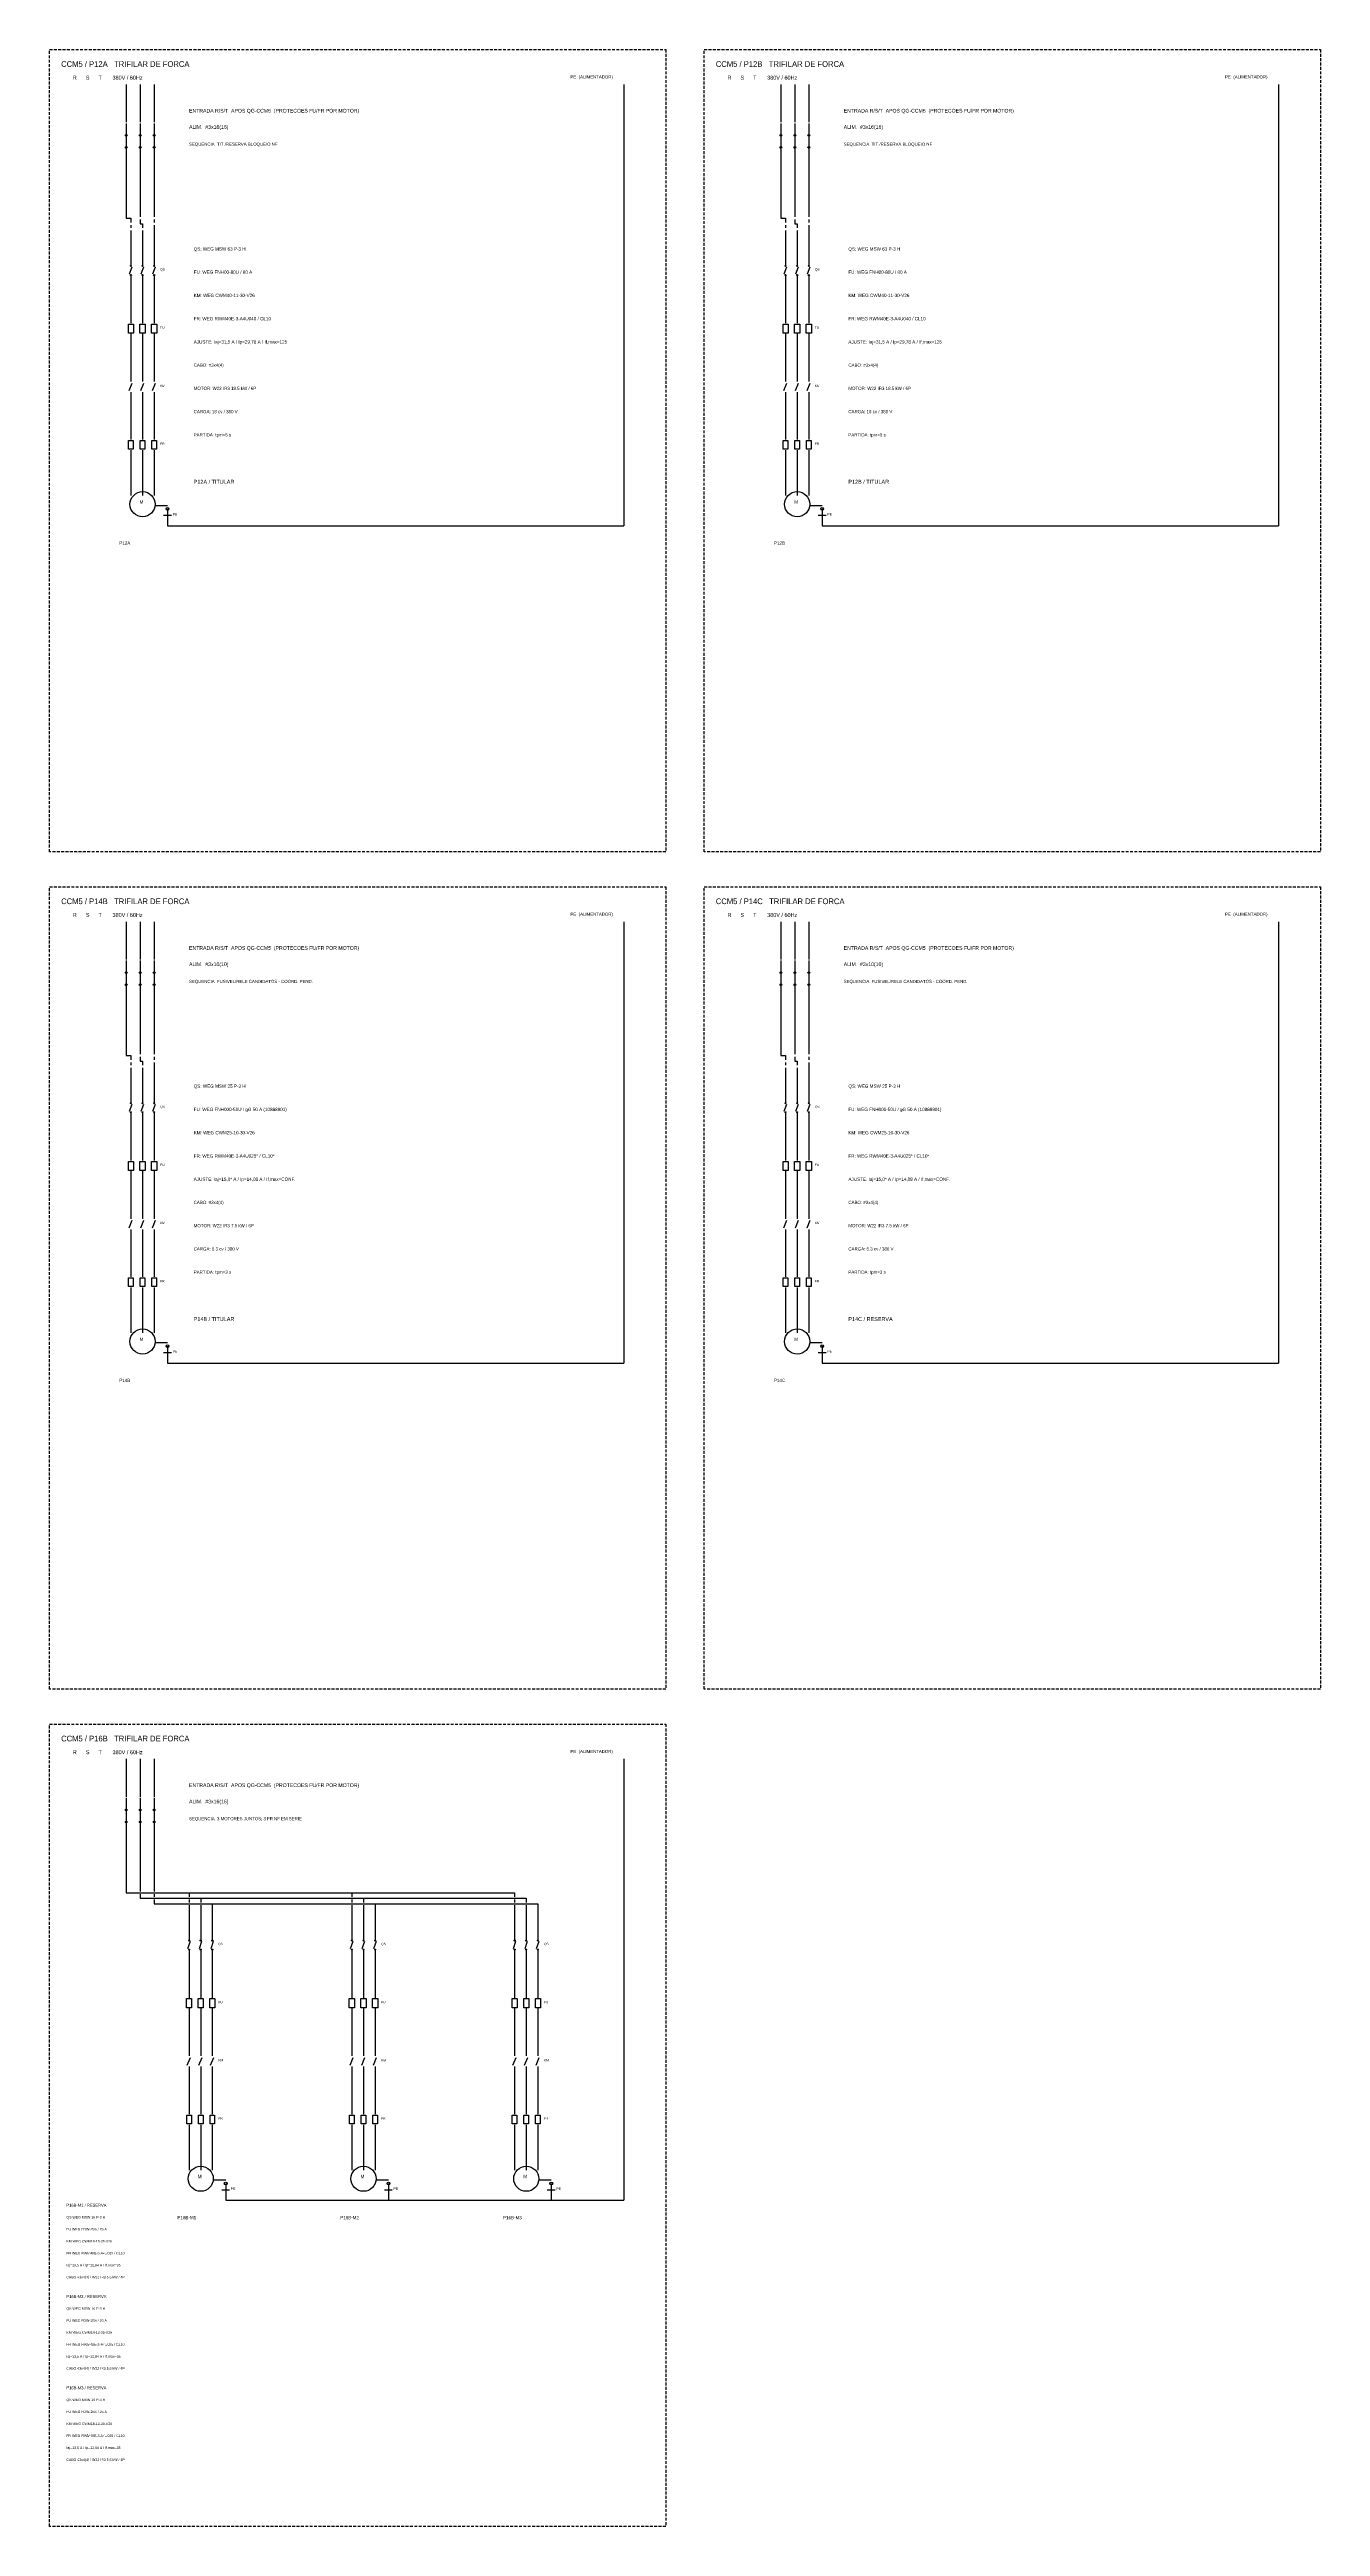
# Model space of a CAD drawing. Extents: x -646 to 641, y -554 to 322.
# Drawn here: x -154.4 to -45.1, y -541 to -328 of the extents above; entities that cross this region are included whole.
import ezdxf

# ---------------------------------------------------------------- set-up
doc = ezdxf.new("R2010")
doc.units = 0
doc.header["$MEASUREMENT"] = 0
doc.linetypes.add('HIDDEN', pattern=[0.375, 0.25, -0.125])
doc.layers.add('_ELT_UNIFILAR_PROC_TEXTO', color=1, linetype='Continuous')
doc.layers.add('ELET_TRIFILAR_TEXTO', color=4, linetype='Continuous')
doc.layers.add('ELET_TRIFILAR_DESENHO', color=5, linetype='Continuous', plot=False)

msp = doc.modelspace()

# ---------------------------------------------------------------- linework, layer by layer
at = {"layer": 'ELET_TRIFILAR_DESENHO'}
for p, q in [((-147.8, -331), (-147.8, -334.25)), ((-146.6, -331), (-146.6, -334.25)), ((-145.4, -331), (-145.4, -334.25)), ((-105, -331), (-105, -368.95)), ((-91.5, -331), (-91.5, -334.25)), ((-90.3, -331), (-90.3, -334.25)), ((-89.1, -331), (-89.1, -334.25)), ((-48.7, -331), (-48.7, -368.95)), ((-147.8, -334.35), (-147.8, -335.29)), ((-146.6, -334.35), (-146.6, -335.29)), ((-145.4, -334.35), (-145.4, -335.29)), ((-91.5, -334.35), (-91.5, -335.29)), ((-90.3, -334.35), (-90.3, -335.29)), ((-89.1, -334.35), (-89.1, -335.29)), ((-147.8, -335.29), (-147.8, -336.51)), ((-147.8, -336.51), (-147.8, -337.45)), ((-146.6, -335.29), (-146.6, -336.51)), ((-146.6, -336.51), (-146.6, -337.45)), ((-145.4, -335.29), (-145.4, -336.51)), ((-145.4, -336.51), (-145.4, -337.45)), ((-91.5, -335.29), (-91.5, -336.51)), ((-91.5, -336.51), (-91.5, -337.45)), ((-90.3, -335.29), (-90.3, -336.51)), ((-90.3, -336.51), (-90.3, -337.45)), ((-89.1, -335.29), (-89.1, -336.51)), ((-89.1, -336.51), (-89.1, -337.45)), ((-147.8, -337.45), (-147.8, -342.5)), ((-146.6, -337.45), (-146.6, -342.385)), ((-145.4, -337.45), (-145.4, -342.385)), ((-91.5, -337.45), (-91.5, -342.5)), ((-90.3, -337.45), (-90.3, -342.385)), ((-89.1, -337.45), (-89.1, -342.385)), ((-147.8, -342.5), (-147.4, -342.5)), ((-147.4, -342.5), (-147.4, -342.865)), ((-146.6, -342.615), (-146.6, -342.98)), ((-145.4, -342.615), (-145.4, -342.865)), ((-91.5, -342.5), (-91.1, -342.5)), ((-91.1, -342.5), (-91.1, -342.865)), ((-90.3, -342.615), (-90.3, -342.98)), ((-89.1, -342.615), (-89.1, -342.865)), ((-147.4, -343.095), (-147.4, -343.345)), ((-147.4, -343.575), (-147.4, -344.4)), ((-147.4, -344.4), (-147.4, -345.68)), ((-146.6, -342.98), (-146.4, -342.98)), ((-146.4, -342.98), (-146.4, -343.345)), ((-146.4, -343.575), (-146.4, -344.4)), ((-146.4, -344.4), (-146.4, -345.68)), ((-145.4, -343.095), (-145.4, -343.46)), ((-145.4, -343.46), (-145.4, -343.46)), ((-145.4, -343.46), (-145.4, -344.4)), ((-145.4, -344.4), (-145.4, -345.68)), ((-91.1, -343.095), (-91.1, -343.345)), ((-91.1, -343.575), (-91.1, -344.4)), ((-91.1, -344.4), (-91.1, -345.68)), ((-90.3, -342.98), (-90.1, -342.98)), ((-90.1, -342.98), (-90.1, -343.345)), ((-90.1, -343.575), (-90.1, -344.4)), ((-90.1, -344.4), (-90.1, -345.68)), ((-89.1, -343.095), (-89.1, -343.46)), ((-89.1, -343.46), (-89.1, -343.46)), ((-89.1, -343.46), (-89.1, -344.4)), ((-89.1, -344.4), (-89.1, -345.68)), ((-147.51, -347.29), (-147.29, -346.68)), ((-147.4, -345.68), (-147.4, -346.54)), ((-146.51, -347.29), (-146.29, -346.68)), ((-146.4, -345.68), (-146.4, -346.54)), ((-145.51, -347.29), (-145.29, -346.68)), ((-145.4, -345.68), (-145.4, -346.54)), ((-91.21, -347.29), (-90.99, -346.68)), ((-91.1, -345.68), (-91.1, -346.54)), ((-90.21, -347.29), (-89.99, -346.68)), ((-90.1, -345.68), (-90.1, -346.54)), ((-89.21, -347.29), (-88.99, -346.68)), ((-89.1, -345.68), (-89.1, -346.54)), ((-147.4, -347.46), (-147.4, -348.32)), ((-147.4, -348.32), (-147.4, -350.68)), ((-146.4, -347.46), (-146.4, -348.32)), ((-146.4, -348.32), (-146.4, -350.68)), ((-145.4, -347.46), (-145.4, -348.32)), ((-145.4, -348.32), (-145.4, -350.68)), ((-91.1, -347.46), (-91.1, -348.32)), ((-91.1, -348.32), (-91.1, -350.68)), ((-90.1, -347.46), (-90.1, -348.32)), ((-90.1, -348.32), (-90.1, -350.68)), ((-89.1, -347.46), (-89.1, -348.32)), ((-89.1, -348.32), (-89.1, -350.68)), ((-147.4, -350.68), (-147.4, -351.54)), ((-146.4, -350.68), (-146.4, -351.54)), ((-145.4, -350.68), (-145.4, -351.54)), ((-91.1, -350.68), (-91.1, -351.54)), ((-90.1, -350.68), (-90.1, -351.54)), ((-89.1, -350.68), (-89.1, -351.54)), ((-147.4, -352.46), (-147.4, -353.32)), ((-147.4, -353.32), (-147.4, -355.68)), ((-146.4, -352.46), (-146.4, -353.32)), ((-146.4, -353.32), (-146.4, -355.68)), ((-145.4, -352.46), (-145.4, -353.32)), ((-145.4, -353.32), (-145.4, -355.68)), ((-91.1, -352.46), (-91.1, -353.32)), ((-91.1, -353.32), (-91.1, -355.68)), ((-90.1, -352.46), (-90.1, -353.32)), ((-90.1, -353.32), (-90.1, -355.68)), ((-89.1, -352.46), (-89.1, -353.32)), ((-89.1, -353.32), (-89.1, -355.68)), ((-147.4, -355.68), (-147.4, -356.54)), ((-146.4, -355.68), (-146.4, -356.54)), ((-145.4, -355.68), (-145.4, -356.54)), ((-91.1, -355.68), (-91.1, -356.54)), ((-90.1, -355.68), (-90.1, -356.54)), ((-89.1, -355.68), (-89.1, -356.54)), ((-147.55, -357.33), (-147.28, -356.68)), ((-147.4, -357.46), (-147.4, -358.32)), ((-146.55, -357.33), (-146.28, -356.68)), ((-146.4, -357.46), (-146.4, -358.32)), ((-145.55, -357.33), (-145.28, -356.68)), ((-145.4, -357.46), (-145.4, -358.32)), ((-91.25, -357.33), (-90.98, -356.68)), ((-91.1, -357.46), (-91.1, -358.32)), ((-90.25, -357.33), (-89.98, -356.68)), ((-90.1, -357.46), (-90.1, -358.32)), ((-89.25, -357.33), (-88.98, -356.68)), ((-89.1, -357.46), (-89.1, -358.32)), ((-147.4, -358.32), (-147.4, -360.68)), ((-146.4, -358.32), (-146.4, -360.68)), ((-145.4, -358.32), (-145.4, -360.68)), ((-91.1, -358.32), (-91.1, -360.68)), ((-90.1, -358.32), (-90.1, -360.68)), ((-89.1, -358.32), (-89.1, -360.68)), ((-147.4, -360.68), (-147.4, -361.54)), ((-146.4, -360.68), (-146.4, -361.54)), ((-145.4, -360.68), (-145.4, -361.54)), ((-91.1, -360.68), (-91.1, -361.54)), ((-90.1, -360.68), (-90.1, -361.54)), ((-89.1, -360.68), (-89.1, -361.54)), ((-147.4, -362.46), (-147.4, -363.32)), ((-147.4, -363.32), (-147.4, -365)), ((-146.4, -362.46), (-146.4, -363.32)), ((-146.4, -363.32), (-146.4, -365)), ((-145.4, -362.46), (-145.4, -363.32)), ((-145.4, -363.32), (-145.4, -365)), ((-91.1, -362.46), (-91.1, -363.32)), ((-91.1, -363.32), (-91.1, -365)), ((-90.1, -362.46), (-90.1, -363.32)), ((-90.1, -363.32), (-90.1, -365)), ((-89.1, -362.46), (-89.1, -363.32)), ((-89.1, -363.32), (-89.1, -365)), ((-147.4, -365), (-147.4, -366.36)), ((-146.4, -365), (-146.4, -366.36)), ((-145.4, -365), (-145.4, -366.36)), ((-91.1, -365), (-91.1, -366.36)), ((-90.1, -365), (-90.1, -366.36)), ((-89.1, -365), (-89.1, -366.36)), ((-145.32, -367.2), (-144.25, -367.2)), ((-144.59, -368.05), (-143.92, -368.05)), ((-144.25, -367.5), (-144.25, -368)), ((-144.25, -368.05), (-144.25, -368.95)), ((-89.02, -367.2), (-87.95, -367.2)), ((-88.29, -368.05), (-87.62, -368.05)), ((-87.95, -367.5), (-87.95, -368)), ((-87.95, -368.05), (-87.95, -368.95)), ((-144.25, -368.95), (-105, -368.95)), ((-87.95, -368.95), (-48.7, -368.95)), ((-147.8, -403), (-147.8, -406.25)), ((-146.6, -403), (-146.6, -406.25)), ((-145.4, -403), (-145.4, -406.25)), ((-105, -403), (-105, -440.95)), ((-91.5, -403), (-91.5, -406.25)), ((-90.3, -403), (-90.3, -406.25)), ((-89.1, -403), (-89.1, -406.25)), ((-48.7, -403), (-48.7, -440.95)), ((-147.8, -406.35), (-147.8, -407.29)), ((-146.6, -406.35), (-146.6, -407.29)), ((-145.4, -406.35), (-145.4, -407.29)), ((-91.5, -406.35), (-91.5, -407.29)), ((-90.3, -406.35), (-90.3, -407.29)), ((-89.1, -406.35), (-89.1, -407.29)), ((-147.8, -407.29), (-147.8, -408.51)), ((-147.8, -408.51), (-147.8, -409.45)), ((-146.6, -407.29), (-146.6, -408.51)), ((-146.6, -408.51), (-146.6, -409.45)), ((-145.4, -407.29), (-145.4, -408.51)), ((-145.4, -408.51), (-145.4, -409.45)), ((-91.5, -407.29), (-91.5, -408.51)), ((-91.5, -408.51), (-91.5, -409.45)), ((-90.3, -407.29), (-90.3, -408.51)), ((-90.3, -408.51), (-90.3, -409.45)), ((-89.1, -407.29), (-89.1, -408.51)), ((-89.1, -408.51), (-89.1, -409.45)), ((-147.8, -409.45), (-147.8, -414.5)), ((-146.6, -409.45), (-146.6, -414.385)), ((-145.4, -409.45), (-145.4, -414.385)), ((-91.5, -409.45), (-91.5, -414.5)), ((-90.3, -409.45), (-90.3, -414.385)), ((-89.1, -409.45), (-89.1, -414.385)), ((-147.8, -414.5), (-147.4, -414.5)), ((-147.4, -414.5), (-147.4, -414.865)), ((-147.4, -415.095), (-147.4, -415.345)), ((-146.6, -414.615), (-146.6, -414.98)), ((-146.6, -414.98), (-146.4, -414.98)), ((-146.4, -414.98), (-146.4, -415.345)), ((-145.4, -414.615), (-145.4, -414.865)), ((-145.4, -415.095), (-145.4, -415.46)), ((-91.5, -414.5), (-91.1, -414.5)), ((-91.1, -414.5), (-91.1, -414.865)), ((-91.1, -415.095), (-91.1, -415.345)), ((-90.3, -414.615), (-90.3, -414.98)), ((-90.3, -414.98), (-90.1, -414.98)), ((-90.1, -414.98), (-90.1, -415.345)), ((-89.1, -414.615), (-89.1, -414.865)), ((-89.1, -415.095), (-89.1, -415.46)), ((-147.4, -415.575), (-147.4, -416.4)), ((-147.4, -416.4), (-147.4, -417.68)), ((-146.4, -415.575), (-146.4, -416.4)), ((-146.4, -416.4), (-146.4, -417.68)), ((-145.4, -415.46), (-145.4, -415.46)), ((-145.4, -415.46), (-145.4, -416.4)), ((-145.4, -416.4), (-145.4, -417.68)), ((-91.1, -415.575), (-91.1, -416.4)), ((-91.1, -416.4), (-91.1, -417.68)), ((-90.1, -415.575), (-90.1, -416.4)), ((-90.1, -416.4), (-90.1, -417.68)), ((-89.1, -415.46), (-89.1, -415.46)), ((-89.1, -415.46), (-89.1, -416.4)), ((-89.1, -416.4), (-89.1, -417.68)), ((-147.51, -419.29), (-147.29, -418.68)), ((-147.4, -417.68), (-147.4, -418.54)), ((-147.4, -419.46), (-147.4, -420.32)), ((-146.51, -419.29), (-146.29, -418.68)), ((-146.4, -417.68), (-146.4, -418.54)), ((-146.4, -419.46), (-146.4, -420.32)), ((-145.51, -419.29), (-145.29, -418.68)), ((-145.4, -417.68), (-145.4, -418.54)), ((-145.4, -419.46), (-145.4, -420.32)), ((-91.21, -419.29), (-90.99, -418.68)), ((-91.1, -417.68), (-91.1, -418.54)), ((-91.1, -419.46), (-91.1, -420.32)), ((-90.21, -419.29), (-89.99, -418.68)), ((-90.1, -417.68), (-90.1, -418.54)), ((-90.1, -419.46), (-90.1, -420.32)), ((-89.21, -419.29), (-88.99, -418.68)), ((-89.1, -417.68), (-89.1, -418.54)), ((-89.1, -419.46), (-89.1, -420.32)), ((-147.4, -420.32), (-147.4, -422.68)), ((-146.4, -420.32), (-146.4, -422.68)), ((-145.4, -420.32), (-145.4, -422.68)), ((-91.1, -420.32), (-91.1, -422.68)), ((-90.1, -420.32), (-90.1, -422.68)), ((-89.1, -420.32), (-89.1, -422.68)), ((-147.4, -422.68), (-147.4, -423.54)), ((-146.4, -422.68), (-146.4, -423.54)), ((-145.4, -422.68), (-145.4, -423.54)), ((-91.1, -422.68), (-91.1, -423.54)), ((-90.1, -422.68), (-90.1, -423.54)), ((-89.1, -422.68), (-89.1, -423.54)), ((-147.4, -424.46), (-147.4, -425.32)), ((-147.4, -425.32), (-147.4, -427.68)), ((-146.4, -424.46), (-146.4, -425.32)), ((-146.4, -425.32), (-146.4, -427.68)), ((-145.4, -424.46), (-145.4, -425.32)), ((-145.4, -425.32), (-145.4, -427.68)), ((-91.1, -424.46), (-91.1, -425.32)), ((-91.1, -425.32), (-91.1, -427.68)), ((-90.1, -424.46), (-90.1, -425.32)), ((-90.1, -425.32), (-90.1, -427.68)), ((-89.1, -424.46), (-89.1, -425.32)), ((-89.1, -425.32), (-89.1, -427.68)), ((-147.4, -427.68), (-147.4, -428.54)), ((-146.4, -427.68), (-146.4, -428.54)), ((-145.4, -427.68), (-145.4, -428.54)), ((-91.1, -427.68), (-91.1, -428.54)), ((-90.1, -427.68), (-90.1, -428.54)), ((-89.1, -427.68), (-89.1, -428.54)), ((-147.55, -429.33), (-147.28, -428.68)), ((-147.4, -429.46), (-147.4, -430.32)), ((-146.55, -429.33), (-146.28, -428.68)), ((-146.4, -429.46), (-146.4, -430.32)), ((-145.55, -429.33), (-145.28, -428.68)), ((-145.4, -429.46), (-145.4, -430.32)), ((-91.25, -429.33), (-90.98, -428.68)), ((-91.1, -429.46), (-91.1, -430.32)), ((-90.25, -429.33), (-89.98, -428.68)), ((-90.1, -429.46), (-90.1, -430.32)), ((-89.25, -429.33), (-88.98, -428.68)), ((-89.1, -429.46), (-89.1, -430.32)), ((-147.4, -430.32), (-147.4, -432.68)), ((-146.4, -430.32), (-146.4, -432.68)), ((-145.4, -430.32), (-145.4, -432.68)), ((-91.1, -430.32), (-91.1, -432.68)), ((-90.1, -430.32), (-90.1, -432.68)), ((-89.1, -430.32), (-89.1, -432.68)), ((-147.4, -432.68), (-147.4, -433.54)), ((-147.4, -434.46), (-147.4, -435.32)), ((-146.4, -432.68), (-146.4, -433.54)), ((-146.4, -434.46), (-146.4, -435.32)), ((-145.4, -432.68), (-145.4, -433.54)), ((-145.4, -434.46), (-145.4, -435.32)), ((-91.1, -432.68), (-91.1, -433.54)), ((-91.1, -434.46), (-91.1, -435.32)), ((-90.1, -432.68), (-90.1, -433.54)), ((-90.1, -434.46), (-90.1, -435.32)), ((-89.1, -432.68), (-89.1, -433.54)), ((-89.1, -434.46), (-89.1, -435.32)), ((-147.4, -435.32), (-147.4, -437)), ((-146.4, -435.32), (-146.4, -437)), ((-145.4, -435.32), (-145.4, -437)), ((-91.1, -435.32), (-91.1, -437)), ((-90.1, -435.32), (-90.1, -437)), ((-89.1, -435.32), (-89.1, -437)), ((-147.4, -437), (-147.4, -438.36)), ((-146.4, -437), (-146.4, -438.36)), ((-145.4, -437), (-145.4, -438.36)), ((-91.1, -437), (-91.1, -438.36)), ((-90.1, -437), (-90.1, -438.36)), ((-89.1, -437), (-89.1, -438.36)), ((-145.32, -439.2), (-144.25, -439.2)), ((-144.59, -440.05), (-143.92, -440.05)), ((-144.25, -439.5), (-144.25, -440)), ((-144.25, -440.05), (-144.25, -440.95)), ((-89.02, -439.2), (-87.95, -439.2)), ((-88.29, -440.05), (-87.62, -440.05)), ((-87.95, -439.5), (-87.95, -440)), ((-87.95, -440.05), (-87.95, -440.95)), ((-144.25, -440.95), (-105, -440.95)), ((-87.95, -440.95), (-48.7, -440.95)), ((-147.8, -475), (-147.8, -478.25)), ((-146.6, -475), (-146.6, -478.25)), ((-145.4, -475), (-145.4, -478.25)), ((-105, -475), (-105, -512.95)), ((-147.8, -478.35), (-147.8, -479.29)), ((-146.6, -478.35), (-146.6, -479.29)), ((-145.4, -478.35), (-145.4, -479.29)), ((-147.8, -479.29), (-147.8, -480.51)), ((-147.8, -480.51), (-147.8, -481.45)), ((-146.6, -479.29), (-146.6, -480.51)), ((-146.6, -480.51), (-146.6, -481.45)), ((-145.4, -479.29), (-145.4, -480.51)), ((-145.4, -480.51), (-145.4, -481.45)), ((-147.8, -481.45), (-147.8, -486.5)), ((-146.6, -481.45), (-146.6, -486.385)), ((-145.4, -481.45), (-145.4, -486.385)), ((-147.8, -486.5), (-114.4, -486.5)), ((-146.6, -486.615), (-146.6, -486.98)), ((-146.6, -486.98), (-113.4, -486.98)), ((-145.4, -486.615), (-145.4, -486.865)), ((-145.4, -487.095), (-145.4, -487.46)), ((-145.4, -487.46), (-112.4, -487.46)), ((-142.4, -486.5), (-142.4, -486.865)), ((-142.4, -487.095), (-142.4, -487.345)), ((-142.4, -487.575), (-142.4, -488.4)), ((-141.4, -486.98), (-141.4, -487.345)), ((-141.4, -487.575), (-141.4, -488.4)), ((-140.4, -487.46), (-140.4, -488.4)), ((-128.4, -486.5), (-128.4, -486.865)), ((-128.4, -487.095), (-128.4, -487.345)), ((-128.4, -487.575), (-128.4, -488.4)), ((-127.4, -486.98), (-127.4, -487.345)), ((-127.4, -487.575), (-127.4, -488.4)), ((-126.4, -487.46), (-126.4, -488.4)), ((-114.4, -486.5), (-114.4, -486.865)), ((-114.4, -487.095), (-114.4, -487.345)), ((-114.4, -487.575), (-114.4, -488.4)), ((-113.4, -486.98), (-113.4, -487.345)), ((-113.4, -487.575), (-113.4, -488.4)), ((-112.4, -487.46), (-112.4, -488.4)), ((-142.4, -488.4), (-142.4, -489.68)), ((-142.4, -489.68), (-142.4, -490.54)), ((-141.4, -488.4), (-141.4, -489.68)), ((-141.4, -489.68), (-141.4, -490.54)), ((-140.4, -488.4), (-140.4, -489.68)), ((-140.4, -489.68), (-140.4, -490.54)), ((-128.4, -488.4), (-128.4, -489.68)), ((-128.4, -489.68), (-128.4, -490.54)), ((-127.4, -488.4), (-127.4, -489.68)), ((-127.4, -489.68), (-127.4, -490.54)), ((-126.4, -488.4), (-126.4, -489.68)), ((-126.4, -489.68), (-126.4, -490.54)), ((-114.4, -488.4), (-114.4, -489.68)), ((-114.4, -489.68), (-114.4, -490.54)), ((-113.4, -488.4), (-113.4, -489.68)), ((-113.4, -489.68), (-113.4, -490.54)), ((-112.4, -488.4), (-112.4, -489.68)), ((-112.4, -489.68), (-112.4, -490.54)), ((-142.51, -491.29), (-142.29, -490.68)), ((-142.4, -491.46), (-142.4, -492.32)), ((-141.51, -491.29), (-141.29, -490.68)), ((-141.4, -491.46), (-141.4, -492.32)), ((-140.51, -491.29), (-140.29, -490.68)), ((-140.4, -491.46), (-140.4, -492.32)), ((-128.51, -491.29), (-128.29, -490.68)), ((-128.4, -491.46), (-128.4, -492.32)), ((-127.51, -491.29), (-127.29, -490.68)), ((-127.4, -491.46), (-127.4, -492.32)), ((-126.51, -491.29), (-126.29, -490.68)), ((-126.4, -491.46), (-126.4, -492.32)), ((-114.51, -491.29), (-114.29, -490.68)), ((-114.4, -491.46), (-114.4, -492.32)), ((-113.51, -491.29), (-113.29, -490.68)), ((-113.4, -491.46), (-113.4, -492.32)), ((-112.51, -491.29), (-112.29, -490.68)), ((-112.4, -491.46), (-112.4, -492.32)), ((-142.4, -492.32), (-142.4, -494.68)), ((-141.4, -492.32), (-141.4, -494.68)), ((-140.4, -492.32), (-140.4, -494.68)), ((-128.4, -492.32), (-128.4, -494.68)), ((-127.4, -492.32), (-127.4, -494.68)), ((-126.4, -492.32), (-126.4, -494.68)), ((-114.4, -492.32), (-114.4, -494.68)), ((-113.4, -492.32), (-113.4, -494.68)), ((-112.4, -492.32), (-112.4, -494.68)), ((-142.4, -494.68), (-142.4, -495.54)), ((-141.4, -494.68), (-141.4, -495.54)), ((-140.4, -494.68), (-140.4, -495.54)), ((-128.4, -494.68), (-128.4, -495.54)), ((-127.4, -494.68), (-127.4, -495.54)), ((-126.4, -494.68), (-126.4, -495.54)), ((-114.4, -494.68), (-114.4, -495.54)), ((-113.4, -494.68), (-113.4, -495.54)), ((-112.4, -494.68), (-112.4, -495.54)), ((-142.4, -496.46), (-142.4, -497.32)), ((-142.4, -497.32), (-142.4, -499.68)), ((-141.4, -496.46), (-141.4, -497.32)), ((-141.4, -497.32), (-141.4, -499.68)), ((-140.4, -496.46), (-140.4, -497.32)), ((-140.4, -497.32), (-140.4, -499.68)), ((-128.4, -496.46), (-128.4, -497.32)), ((-128.4, -497.32), (-128.4, -499.68)), ((-127.4, -496.46), (-127.4, -497.32)), ((-127.4, -497.32), (-127.4, -499.68)), ((-126.4, -496.46), (-126.4, -497.32)), ((-126.4, -497.32), (-126.4, -499.68)), ((-114.4, -496.46), (-114.4, -497.32)), ((-114.4, -497.32), (-114.4, -499.68)), ((-113.4, -496.46), (-113.4, -497.32)), ((-113.4, -497.32), (-113.4, -499.68)), ((-112.4, -496.46), (-112.4, -497.32)), ((-112.4, -497.32), (-112.4, -499.68)), ((-142.4, -499.68), (-142.4, -500.54)), ((-141.4, -499.68), (-141.4, -500.54)), ((-140.4, -499.68), (-140.4, -500.54)), ((-128.4, -499.68), (-128.4, -500.54)), ((-127.4, -499.68), (-127.4, -500.54)), ((-126.4, -499.68), (-126.4, -500.54)), ((-114.4, -499.68), (-114.4, -500.54)), ((-113.4, -499.68), (-113.4, -500.54)), ((-112.4, -499.68), (-112.4, -500.54)), ((-142.55, -501.33), (-142.28, -500.68)), ((-142.4, -501.46), (-142.4, -502.32)), ((-142.4, -502.32), (-142.4, -504.68)), ((-141.55, -501.33), (-141.28, -500.68)), ((-141.4, -501.46), (-141.4, -502.32)), ((-141.4, -502.32), (-141.4, -504.68)), ((-140.55, -501.33), (-140.28, -500.68)), ((-140.4, -501.46), (-140.4, -502.32)), ((-140.4, -502.32), (-140.4, -504.68)), ((-128.55, -501.33), (-128.28, -500.68)), ((-128.4, -501.46), (-128.4, -502.32)), ((-128.4, -502.32), (-128.4, -504.68)), ((-127.55, -501.33), (-127.28, -500.68)), ((-127.4, -501.46), (-127.4, -502.32)), ((-127.4, -502.32), (-127.4, -504.68)), ((-126.55, -501.33), (-126.28, -500.68)), ((-126.4, -501.46), (-126.4, -502.32)), ((-126.4, -502.32), (-126.4, -504.68)), ((-114.55, -501.33), (-114.28, -500.68)), ((-114.4, -501.46), (-114.4, -502.32)), ((-114.4, -502.32), (-114.4, -504.68)), ((-113.55, -501.33), (-113.28, -500.68)), ((-113.4, -501.46), (-113.4, -502.32)), ((-113.4, -502.32), (-113.4, -504.68)), ((-112.55, -501.33), (-112.28, -500.68)), ((-112.4, -501.46), (-112.4, -502.32)), ((-112.4, -502.32), (-112.4, -504.68)), ((-142.4, -504.68), (-142.4, -505.54)), ((-141.4, -504.68), (-141.4, -505.54)), ((-140.4, -504.68), (-140.4, -505.54)), ((-128.4, -504.68), (-128.4, -505.54)), ((-127.4, -504.68), (-127.4, -505.54)), ((-126.4, -504.68), (-126.4, -505.54)), ((-114.4, -504.68), (-114.4, -505.54)), ((-113.4, -504.68), (-113.4, -505.54)), ((-112.4, -504.68), (-112.4, -505.54)), ((-142.4, -506.46), (-142.4, -507.32)), ((-141.4, -506.46), (-141.4, -507.32)), ((-140.4, -506.46), (-140.4, -507.32)), ((-128.4, -506.46), (-128.4, -507.32)), ((-127.4, -506.46), (-127.4, -507.32)), ((-126.4, -506.46), (-126.4, -507.32)), ((-114.4, -506.46), (-114.4, -507.32)), ((-113.4, -506.46), (-113.4, -507.32)), ((-112.4, -506.46), (-112.4, -507.32)), ((-142.4, -507.32), (-142.4, -509)), ((-142.4, -509), (-142.4, -510.36)), ((-141.4, -507.32), (-141.4, -509)), ((-141.4, -509), (-141.4, -510.36)), ((-140.4, -507.32), (-140.4, -509)), ((-140.4, -509), (-140.4, -510.36)), ((-128.4, -507.32), (-128.4, -509)), ((-128.4, -509), (-128.4, -510.36)), ((-127.4, -507.32), (-127.4, -509)), ((-127.4, -509), (-127.4, -510.36)), ((-126.4, -507.32), (-126.4, -509)), ((-126.4, -509), (-126.4, -510.36)), ((-114.4, -507.32), (-114.4, -509)), ((-114.4, -509), (-114.4, -510.36)), ((-113.4, -507.32), (-113.4, -509)), ((-113.4, -509), (-113.4, -510.36)), ((-112.4, -507.32), (-112.4, -509)), ((-112.4, -509), (-112.4, -510.36)), ((-140.32, -511.2), (-139.25, -511.2)), ((-126.32, -511.2), (-125.25, -511.2)), ((-112.32, -511.2), (-111.25, -511.2)), ((-139.59, -512.05), (-138.92, -512.05)), ((-139.25, -511.5), (-139.25, -512)), ((-139.25, -512.05), (-139.25, -512.95)), ((-139.25, -512.95), (-105, -512.95)), ((-125.59, -512.05), (-124.92, -512.05)), ((-125.25, -511.5), (-125.25, -512)), ((-125.25, -512.05), (-125.25, -512.95)), ((-111.59, -512.05), (-110.92, -512.05)), ((-111.25, -511.5), (-111.25, -512)), ((-111.25, -512.05), (-111.25, -512.95))]:
    msp.add_line(p, q, dxfattribs=at)
at = {"layer": 'ELET_TRIFILAR_DESENHO', "linetype": 'HIDDEN'}
for points in [[(-154.4, -328), (-101.4, -328), (-101.4, -397), (-154.4, -397)], [(-98.1, -328), (-45.1, -328), (-45.1, -397), (-98.1, -397)], [(-154.4, -400), (-101.4, -400), (-101.4, -469), (-154.4, -469)], [(-98.1, -400), (-45.1, -400), (-45.1, -469), (-98.1, -469)], [(-154.4, -472), (-101.4, -472), (-101.4, -541), (-154.4, -541)]]:
    msp.add_lwpolyline(points, close=True, dxfattribs=at)
at = {"layer": 'ELET_TRIFILAR_DESENHO'}
for points in [[(-147.62, -351.61), (-147.18, -351.61), (-147.18, -352.39), (-147.62, -352.39)], [(-146.62, -351.61), (-146.18, -351.61), (-146.18, -352.39), (-146.62, -352.39)], [(-145.62, -351.61), (-145.18, -351.61), (-145.18, -352.39), (-145.62, -352.39)], [(-91.32, -351.61), (-90.88, -351.61), (-90.88, -352.39), (-91.32, -352.39)], [(-90.32, -351.61), (-89.88, -351.61), (-89.88, -352.39), (-90.32, -352.39)], [(-89.32, -351.61), (-88.88, -351.61), (-88.88, -352.39), (-89.32, -352.39)], [(-147.6, -361.63), (-147.2, -361.63), (-147.2, -362.37), (-147.6, -362.37)], [(-146.6, -361.63), (-146.2, -361.63), (-146.2, -362.37), (-146.6, -362.37)], [(-145.6, -361.63), (-145.2, -361.63), (-145.2, -362.37), (-145.6, -362.37)], [(-91.3, -361.63), (-90.9, -361.63), (-90.9, -362.37), (-91.3, -362.37)], [(-90.3, -361.63), (-89.9, -361.63), (-89.9, -362.37), (-90.3, -362.37)], [(-89.3, -361.63), (-88.9, -361.63), (-88.9, -362.37), (-89.3, -362.37)], [(-147.62, -423.61), (-147.18, -423.61), (-147.18, -424.39), (-147.62, -424.39)], [(-146.62, -423.61), (-146.18, -423.61), (-146.18, -424.39), (-146.62, -424.39)], [(-145.62, -423.61), (-145.18, -423.61), (-145.18, -424.39), (-145.62, -424.39)], [(-91.32, -423.61), (-90.88, -423.61), (-90.88, -424.39), (-91.32, -424.39)], [(-90.32, -423.61), (-89.88, -423.61), (-89.88, -424.39), (-90.32, -424.39)], [(-89.32, -423.61), (-88.88, -423.61), (-88.88, -424.39), (-89.32, -424.39)], [(-147.6, -433.63), (-147.2, -433.63), (-147.2, -434.37), (-147.6, -434.37)], [(-146.6, -433.63), (-146.2, -433.63), (-146.2, -434.37), (-146.6, -434.37)], [(-145.6, -433.63), (-145.2, -433.63), (-145.2, -434.37), (-145.6, -434.37)], [(-91.3, -433.63), (-90.9, -433.63), (-90.9, -434.37), (-91.3, -434.37)], [(-90.3, -433.63), (-89.9, -433.63), (-89.9, -434.37), (-90.3, -434.37)], [(-89.3, -433.63), (-88.9, -433.63), (-88.9, -434.37), (-89.3, -434.37)], [(-142.62, -495.61), (-142.18, -495.61), (-142.18, -496.39), (-142.62, -496.39)], [(-141.62, -495.61), (-141.18, -495.61), (-141.18, -496.39), (-141.62, -496.39)], [(-140.62, -495.61), (-140.18, -495.61), (-140.18, -496.39), (-140.62, -496.39)], [(-128.62, -495.61), (-128.18, -495.61), (-128.18, -496.39), (-128.62, -496.39)], [(-127.62, -495.61), (-127.18, -495.61), (-127.18, -496.39), (-127.62, -496.39)], [(-126.62, -495.61), (-126.18, -495.61), (-126.18, -496.39), (-126.62, -496.39)], [(-114.62, -495.61), (-114.18, -495.61), (-114.18, -496.39), (-114.62, -496.39)], [(-113.62, -495.61), (-113.18, -495.61), (-113.18, -496.39), (-113.62, -496.39)], [(-112.62, -495.61), (-112.18, -495.61), (-112.18, -496.39), (-112.62, -496.39)], [(-142.6, -505.63), (-142.2, -505.63), (-142.2, -506.37), (-142.6, -506.37)], [(-141.6, -505.63), (-141.2, -505.63), (-141.2, -506.37), (-141.6, -506.37)], [(-140.6, -505.63), (-140.2, -505.63), (-140.2, -506.37), (-140.6, -506.37)], [(-128.6, -505.63), (-128.2, -505.63), (-128.2, -506.37), (-128.6, -506.37)], [(-127.6, -505.63), (-127.2, -505.63), (-127.2, -506.37), (-127.6, -506.37)], [(-126.6, -505.63), (-126.2, -505.63), (-126.2, -506.37), (-126.6, -506.37)], [(-114.6, -505.63), (-114.2, -505.63), (-114.2, -506.37), (-114.6, -506.37)], [(-113.6, -505.63), (-113.2, -505.63), (-113.2, -506.37), (-113.6, -506.37)], [(-112.6, -505.63), (-112.2, -505.63), (-112.2, -506.37), (-112.6, -506.37)]]:
    msp.add_lwpolyline(points, close=True, dxfattribs=at)
for centre, radius in [((-147.8, -335.38), 0.075), ((-147.8, -336.42), 0.075), ((-146.6, -335.38), 0.075), ((-146.6, -336.42), 0.075), ((-145.4, -335.38), 0.075), ((-145.4, -336.42), 0.075), ((-91.5, -335.38), 0.075), ((-91.5, -336.42), 0.075), ((-90.3, -335.38), 0.075), ((-90.3, -336.42), 0.075), ((-89.1, -335.38), 0.075), ((-89.1, -336.42), 0.075), ((-147.4, -346.61), 0.045), ((-146.4, -346.61), 0.045), ((-145.4, -346.61), 0.045), ((-91.1, -346.61), 0.045), ((-90.1, -346.61), 0.045), ((-89.1, -346.61), 0.045), ((-147.4, -347.39), 0.045), ((-146.4, -347.39), 0.045), ((-145.4, -347.39), 0.045), ((-91.1, -347.39), 0.045), ((-90.1, -347.39), 0.045), ((-89.1, -347.39), 0.045), ((-146.4, -367.1), 1.08), ((-90.1, -367.1), 1.08), ((-144.25, -367.5), 0.12), ((-87.95, -367.5), 0.12), ((-147.8, -407.38), 0.075), ((-147.8, -408.42), 0.075), ((-146.6, -407.38), 0.075), ((-146.6, -408.42), 0.075), ((-145.4, -407.38), 0.075), ((-145.4, -408.42), 0.075), ((-91.5, -407.38), 0.075), ((-91.5, -408.42), 0.075), ((-90.3, -407.38), 0.075), ((-90.3, -408.42), 0.075), ((-89.1, -407.38), 0.075), ((-89.1, -408.42), 0.075), ((-147.4, -418.61), 0.045), ((-147.4, -419.39), 0.045), ((-146.4, -418.61), 0.045), ((-146.4, -419.39), 0.045), ((-145.4, -418.61), 0.045), ((-145.4, -419.39), 0.045), ((-91.1, -418.61), 0.045), ((-91.1, -419.39), 0.045), ((-90.1, -418.61), 0.045), ((-90.1, -419.39), 0.045), ((-89.1, -418.61), 0.045), ((-89.1, -419.39), 0.045), ((-146.4, -439.1), 1.08), ((-90.1, -439.1), 1.08), ((-144.25, -439.5), 0.12), ((-87.95, -439.5), 0.12), ((-147.8, -479.38), 0.075), ((-147.8, -480.42), 0.075), ((-146.6, -479.38), 0.075), ((-146.6, -480.42), 0.075), ((-145.4, -479.38), 0.075), ((-145.4, -480.42), 0.075), ((-142.4, -490.61), 0.045), ((-142.4, -491.39), 0.045), ((-141.4, -490.61), 0.045), ((-141.4, -491.39), 0.045), ((-140.4, -490.61), 0.045), ((-140.4, -491.39), 0.045), ((-128.4, -490.61), 0.045), ((-128.4, -491.39), 0.045), ((-127.4, -490.61), 0.045), ((-127.4, -491.39), 0.045), ((-126.4, -490.61), 0.045), ((-126.4, -491.39), 0.045), ((-114.4, -490.61), 0.045), ((-114.4, -491.39), 0.045), ((-113.4, -490.61), 0.045), ((-113.4, -491.39), 0.045), ((-112.4, -490.61), 0.045), ((-112.4, -491.39), 0.045), ((-141.4, -511.1), 1.08), ((-127.4, -511.1), 1.08), ((-113.4, -511.1), 1.08), ((-139.25, -511.5), 0.12), ((-125.25, -511.5), 0.12), ((-111.25, -511.5), 0.12)]:
    msp.add_circle(centre, radius, dxfattribs=at)

# ---------------------------------------------------------------- texts
at = {"layer": '_ELT_UNIFILAR_PROC_TEXTO', "attachment_point": 1}
for s, insert, char_height in [('P12A / TITULAR', (-142, -365), 0.34), ('P12B / TITULAR', (-85.7, -365), 0.34), ('P12A', (-148.4, -370.3), 0.28), ('P12B', (-92.1, -370.3), 0.28), ('P14B / TITULAR', (-142, -437), 0.34), ('P14C / RESERVA', (-85.7, -437), 0.34), ('P14B', (-148.4, -442.3), 0.28), ('P14C', (-92.1, -442.3), 0.28), ('P16B-M1 / RESERVA', (-152.95, -513.25), 0.255), ('P16B-M1', (-143.4, -514.3), 0.28), ('P16B-M2', (-129.4, -514.3), 0.28), ('P16B-M3', (-115.4, -514.3), 0.28), ('P16B-M2 / RESERVA', (-152.95, -521.1), 0.255), ('P16B-M3 / RESERVA', (-152.95, -528.95), 0.255)]:
    msp.add_mtext(s, dxfattribs=dict(at, insert=insert, char_height=char_height))
at = {"layer": 'ELET_TRIFILAR_TEXTO', "attachment_point": 1}
for s, insert, char_height in [('CCM5 / P12A   TRIFILAR DE FORCA', (-153.4, -329), 0.49), ('CCM5 / P12B   TRIFILAR DE FORCA', (-97.1, -329), 0.49), ('R      S      T       380V / 60Hz', (-152.4, -330.25), 0.34), ('PE  (ALIMENTADOR)', (-109.6, -330.22), 0.27), ('R      S      T       380V / 60Hz', (-96.1, -330.25), 0.34), ('PE  (ALIMENTADOR)', (-53.3, -330.22), 0.27), ('ENTRADA R/S/T  APOS QG-CCM5  (PROTECOES FU/FR POR MOTOR)', (-142.4, -333.1), 0.32), ('ENTRADA R/S/T  APOS QG-CCM5  (PROTECOES FU/FR POR MOTOR)', (-86.1, -333.1), 0.32), ('ALIM.  #3x16(16)', (-142.4, -334.5), 0.32), ('SEQUENCIA  TIT./RESERVA BLOQUEIO NF', (-142.4, -336), 0.27), ('ALIM.  #3x16(16)', (-86.1, -334.5), 0.32), ('SEQUENCIA  TIT./RESERVA BLOQUEIO NF', (-86.1, -336), 0.27), ('QS: WEG MSW 63 P-3 H', (-142, -345), 0.285), ('QS: WEG MSW 63 P-3 H', (-85.7, -345), 0.285), ('QS', (-144.88, -346.81), 0.2), ('FU: WEG FNH00-80U / 80 A', (-142, -347), 0.285), ('QS', (-88.58, -346.81), 0.2), ('FU: WEG FNH00-80U / 80 A', (-85.7, -347), 0.285), ('KM: WEG CWM40-11-30-V26', (-142, -349), 0.285), ('KM: WEG CWM40-11-30-V26', (-85.7, -349), 0.285), ('FR: WEG RWM40E-3-A4U040 / CL10', (-142, -351), 0.285), ('FR: WEG RWM40E-3-A4U040 / CL10', (-85.7, -351), 0.285), ('FU', (-144.88, -351.81), 0.2), ('AJUSTE: Iaj=31,5 A / Ip=29,78 A / If,max=125', (-142, -353), 0.285), ('FU', (-88.58, -351.81), 0.2), ('AJUSTE: Iaj=31,5 A / Ip=29,78 A / If,max=125', (-85.7, -353), 0.285), ('CABO: #3x4(4)', (-142, -355), 0.275), ('CABO: #3x4(4)', (-85.7, -355), 0.275), ('KM', (-144.88, -356.81), 0.2), ('MOTOR: W22 IR3 18.5 kW / 6P', (-142, -357), 0.275), ('KM', (-88.58, -356.81), 0.2), ('MOTOR: W22 IR3 18.5 kW / 6P', (-85.7, -357), 0.275), ('CARGA: 18 cv / 380 V', (-142, -359), 0.275), ('CARGA: 18 cv / 380 V', (-85.7, -359), 0.275), ('FR', (-144.88, -361.81), 0.2), ('PARTIDA: tpm=5 s', (-142, -361), 0.275), ('FR', (-88.58, -361.81), 0.2), ('PARTIDA: tpm=5 s', (-85.7, -361), 0.275), ('M', (-146.66, -366.76), 0.29), ('PE', (-143.82, -367.85), 0.22), ('M', (-90.36, -366.76), 0.29), ('PE', (-87.52, -367.85), 0.22), ('CCM5 / P14B   TRIFILAR DE FORCA', (-153.4, -401), 0.49), ('R      S      T       380V / 60Hz', (-152.4, -402.25), 0.34), ('PE  (ALIMENTADOR)', (-109.6, -402.22), 0.27), ('CCM5 / P14C   TRIFILAR DE FORCA', (-97.1, -401), 0.49), ('R      S      T       380V / 60Hz', (-96.1, -402.25), 0.34), ('PE  (ALIMENTADOR)', (-53.3, -402.22), 0.27), ('ALIM.  #3x10(10)', (-142.4, -406.5), 0.32), ('ENTRADA R/S/T  APOS QG-CCM5  (PROTECOES FU/FR POR MOTOR)', (-142.4, -405.1), 0.32), ('ALIM.  #3x10(10)', (-86.1, -406.5), 0.32), ('ENTRADA R/S/T  APOS QG-CCM5  (PROTECOES FU/FR POR MOTOR)', (-86.1, -405.1), 0.32), ('SEQUENCIA  FUSIVEL/RELE CANDIDATOS - COORD. PEND.', (-142.4, -408), 0.27), ('SEQUENCIA  FUSIVEL/RELE CANDIDATOS - COORD. PEND.', (-86.1, -408), 0.27), ('QS: WEG MSW 25 P-3 H', (-142, -417), 0.285), ('QS: WEG MSW 25 P-3 H', (-85.7, -417), 0.285), ('QS', (-144.88, -418.81), 0.2), ('FU: WEG FNH000-50U / gG 50 A (10888901)', (-142, -419), 0.285), ('QS', (-88.58, -418.81), 0.2), ('FU: WEG FNH000-50U / gG 50 A (10888901)', (-85.7, -419), 0.285), ('KM: WEG CWM25-10-30-V26', (-142, -421), 0.285), ('KM: WEG CWM25-10-30-V26', (-85.7, -421), 0.285), ('FU', (-144.88, -423.81), 0.2), ('FR: WEG RWM40E-3-A4U025* / CL10*', (-142, -423), 0.285), ('FU', (-88.58, -423.81), 0.2), ('FR: WEG RWM40E-3-A4U025* / CL10*', (-85.7, -423), 0.285), ('AJUSTE: Iaj=15,0* A / Ip=14,08 A / If,max=CONF.', (-142, -425), 0.285), ('AJUSTE: Iaj=15,0* A / Ip=14,08 A / If,max=CONF.', (-85.7, -425), 0.285), ('CABO: #3x4(4)', (-142, -427), 0.275), ('CABO: #3x4(4)', (-85.7, -427), 0.275), ('KM', (-144.88, -428.81), 0.2), ('MOTOR: W22 IR3 7.5 kW / 6P', (-142, -429), 0.275), ('KM', (-88.58, -428.81), 0.2), ('MOTOR: W22 IR3 7.5 kW / 6P', (-85.7, -429), 0.275), ('CARGA: 5,3 cv / 380 V', (-142, -431), 0.275), ('CARGA: 5,3 cv / 380 V', (-85.7, -431), 0.275), ('FR', (-144.88, -433.81), 0.2), ('PARTIDA: tpm=3 s', (-142, -433), 0.275), ('FR', (-88.58, -433.81), 0.2), ('PARTIDA: tpm=3 s', (-85.7, -433), 0.275), ('M', (-146.66, -438.76), 0.29), ('M', (-90.36, -438.76), 0.29), ('PE', (-143.82, -439.85), 0.22), ('PE', (-87.52, -439.85), 0.22), ('CCM5 / P16B   TRIFILAR DE FORCA', (-153.4, -473), 0.49), ('R      S      T       380V / 60Hz', (-152.4, -474.25), 0.34), ('PE  (ALIMENTADOR)', (-109.6, -474.22), 0.27), ('ENTRADA R/S/T  APOS QG-CCM5  (PROTECOES FU/FR POR MOTOR)', (-142.4, -477.1), 0.32), ('ALIM.  #3x16(16)', (-142.4, -478.5), 0.32), ('SEQUENCIA  3 MOTORES JUNTOS; 3 FR NF EM SERIE', (-142.4, -480), 0.27), ('QS', (-139.88, -490.81), 0.2), ('QS', (-125.88, -490.81), 0.2), ('QS', (-111.88, -490.81), 0.2), ('FU', (-139.88, -495.81), 0.2), ('FU', (-125.88, -495.81), 0.2), ('FU', (-111.88, -495.81), 0.2), ('KM', (-139.88, -500.81), 0.2), ('KM', (-125.88, -500.81), 0.2), ('KM', (-111.88, -500.81), 0.2), ('FR', (-139.88, -505.81), 0.2), ('FR', (-125.88, -505.81), 0.2), ('FR', (-111.88, -505.81), 0.2), ('M', (-141.66, -510.76), 0.29), ('M', (-127.66, -510.76), 0.29), ('M', (-113.66, -510.76), 0.29), ('PE', (-138.82, -511.85), 0.22), ('PE', (-124.82, -511.85), 0.22), ('PE', (-110.82, -511.85), 0.22), ('QS WEG MSW 16 P-3 H', (-152.95, -514.3), 0.218), ('FU WEG FDW-25S / 25 A', (-152.95, -515.33), 0.218), ('KM WEG CWM18-10-30-V26', (-152.95, -516.36), 0.218), ('FR WEG RWM40E-3-A4U025 / CL10', (-152.95, -517.39), 0.218), ('CABO #3x4(4) / W22 IR3 5.5 kW / 4P', (-152.95, -519.45), 0.218), ('Iaj=13,5 A / Ip=12,84 A / If,max=35', (-152.95, -518.42), 0.218), ('QS WEG MSW 16 P-3 H', (-152.95, -522.15), 0.218), ('FU WEG FDW-25S / 25 A', (-152.95, -523.18), 0.218), ('KM WEG CWM18-10-30-V26', (-152.95, -524.21), 0.218), ('FR WEG RWM40E-3-A4U025 / CL10', (-152.95, -525.24), 0.218), ('CABO #3x4(4) / W22 IR3 5.5 kW / 4P', (-152.95, -527.3), 0.218), ('Iaj=13,5 A / Ip=12,84 A / If,max=35', (-152.95, -526.27), 0.218), ('QS WEG MSW 16 P-3 H', (-152.95, -530), 0.218), ('FU WEG FDW-25S / 25 A', (-152.95, -531.03), 0.218), ('KM WEG CWM18-10-30-V26', (-152.95, -532.06), 0.218), ('FR WEG RWM40E-3-A4U025 / CL10', (-152.95, -533.09), 0.218), ('Iaj=13,5 A / Ip=12,84 A / If,max=35', (-152.95, -534.12), 0.218), ('CABO #3x4(4) / W22 IR3 5.5 kW / 4P', (-152.95, -535.15), 0.218)]:
    msp.add_mtext(s, dxfattribs=dict(at, insert=insert, char_height=char_height))

doc.saveas('drawing.dxf')
